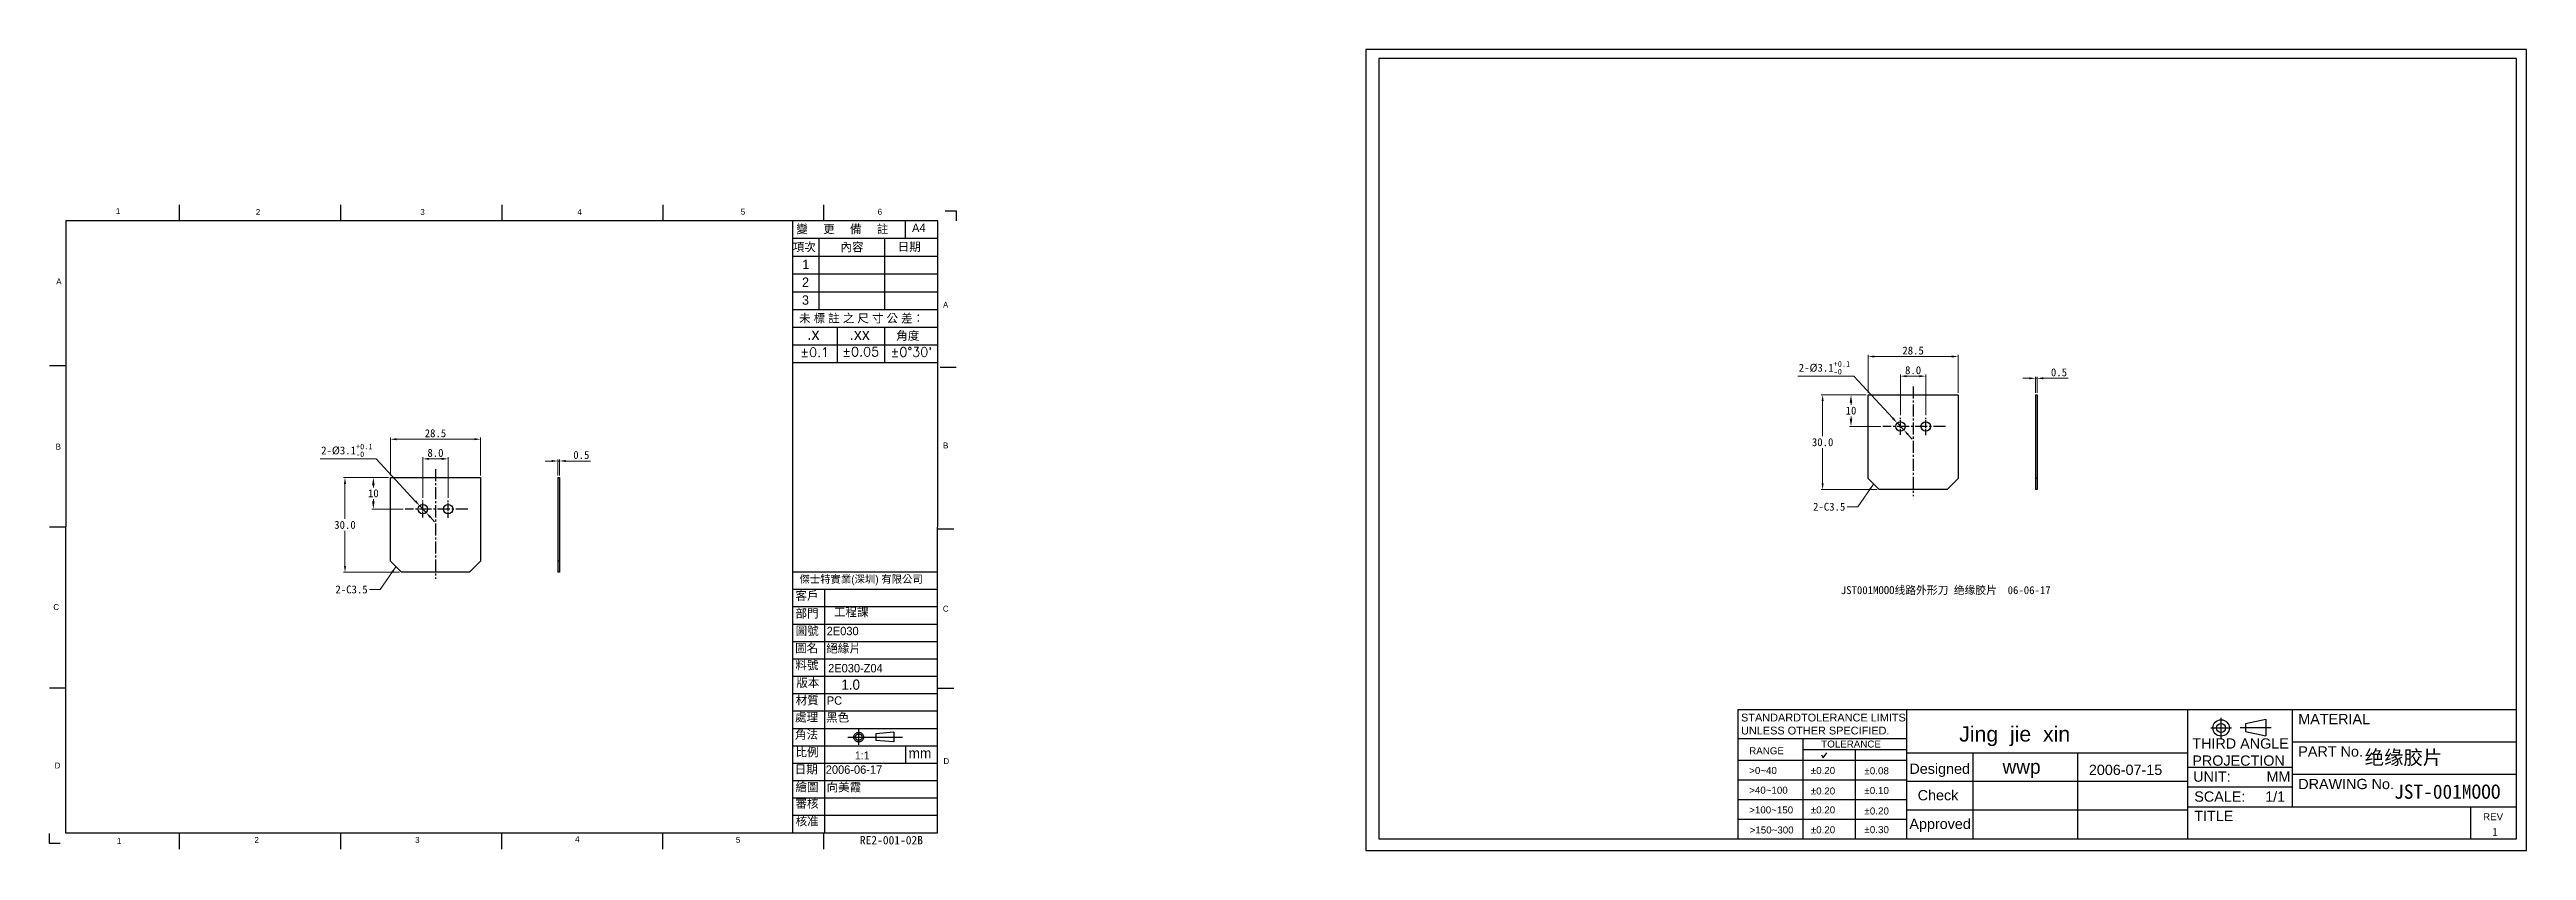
# Model space of a CAD drawing. Header units: millimetres. Extents: x 157 to 941, y 223 to 477.
import ezdxf

# ---------------------------------------------------------------- set-up
doc = ezdxf.new("R2010")
doc.units = ezdxf.units.MM
doc.linetypes.add('CENTER2', pattern=[28.575, 19.05, -3.175, 3.175, -3.175])
doc.linetypes.add('SLDCENTERLINES0', pattern=[34.29, 30.48, -1.27, 1.27, -1.27])
doc.styles.add('a', font='PMingLiU.ttf')
doc.styles.add('samo', font='swiss.ttf', dxfattribs={"height": 1.7})
doc.styles.add('SLDTEXTSTYLE0', font='Century Gothic')
doc.dimstyles.new('ISO-01', dxfattribs={"dimtxt": 2.5, "dimasz": 2, "dimexe": 0.5, "dimexo": 0.625, "dimtad": 1, "dimtih": 1, "dimtoh": 1, "dimdec": 1, "dimzin": 1, "dimdsep": 46, "dimtxsty": 'Standard', "dimcen": 2.5, "dimclrd": 3, "dimclre": 3, "dimclrt": 1, "dimadec": 0, "dimazin": 0, "dimtfac": 1, "dimtdec": 1, "dimtmove": 0, "dimatfit": 3, "dimfxl": 0, "dimlwd": 13, "dimlwe": 13, "dimarcsym": 0})
doc.dimstyles.new('ISO-25', dxfattribs={"dimtxt": 2.5, "dimasz": 2.5, "dimexe": 0.5, "dimexo": 0.625, "dimtad": 1, "dimtih": 1, "dimtoh": 1, "dimdsep": 46, "dimtxsty": 'Standard', "dimcen": 2.5, "dimclrd": 3, "dimclre": 3, "dimclrt": 1, "dimadec": 0, "dimazin": 0, "dimtfac": 1, "dimtmove": 0, "dimatfit": 3, "dimfxl": 0, "dimlwd": 13, "dimlwe": 13, "dimarcsym": 0})

# ---------------------------------------------------------------- blocks, each defined once
blk = doc.blocks.new('*D1')
at = {"color": 3, "lineweight": 13}
for p, q in [((264.71, 341.73), (264.71, 353.72)), ((266.71, 353.22), (291.21, 353.22)), ((293.21, 341.73), (293.21, 353.72))]:
    blk.add_line(p, q, dxfattribs=at)
at = {"color": 3}
for points in [[(266.71, 353.56), (266.71, 352.89), (264.71, 353.22)], [(291.21, 353.56), (291.21, 352.89), (293.21, 353.22)]]:
    blk.add_solid(points, dxfattribs=at)
at = {"layer": 'Defpoints', "color": 0}
for p in [(293.21, 353.22), (264.71, 341.1), (293.21, 341.1)]:
    blk.add_point(p, dxfattribs=at)
at = {"color": 1, "insert": (278.96, 355.1), "char_height": 2.5, "attachment_point": 5}
blk.add_mtext('28.5', dxfattribs=at)
blk = doc.blocks.new('*D2')
at = {"color": 3, "lineweight": 13}
for p, q in [((264.09, 341.1), (249.83, 341.1)), ((250.33, 339.1), (250.33, 327.98)), ((250.33, 313.1), (250.33, 324.23)), ((267.59, 311.1), (249.83, 311.1))]:
    blk.add_line(p, q, dxfattribs=at)
at = {"color": 3}
for points in [[(250, 339.1), (250.67, 339.1), (250.33, 341.1)], [(250, 313.1), (250.67, 313.1), (250.33, 311.1)]]:
    blk.add_solid(points, dxfattribs=at)
at = {"layer": 'Defpoints', "color": 0}
for p in [(264.71, 341.1), (250.33, 311.1), (268.21, 311.1)]:
    blk.add_point(p, dxfattribs=at)
at = {"color": 1, "insert": (250.33, 326.1), "char_height": 2.5, "attachment_point": 5}
blk.add_mtext('30.0', dxfattribs=at)
blk = doc.blocks.new('*D3')
at = {"color": 3, "lineweight": 13}
for p, q in [((242.48, 347.01), (260.19, 347.01)), ((260.19, 347.01), (272.58, 333.67)), ((275.98, 330), (273.94, 332.2)), ((277.34, 328.54), (278.7, 327.07))]:
    blk.add_line(p, q, dxfattribs=at)
at = {"color": 3}
for points in [[(272.82, 333.89), (272.33, 333.44), (273.94, 332.2)], [(277.59, 328.77), (277.1, 328.31), (275.98, 330)]]:
    blk.add_solid(points, dxfattribs=at)
at = {"layer": 'Defpoints', "color": 0}
for p in [(273.94, 332.2), (275.98, 330)]:
    blk.add_point(p, dxfattribs=at)
at = {"color": 1, "insert": (250.92, 349.68), "char_height": 2.5, "attachment_point": 5}
blk.add_mtext('\\A1;2-%%c3.1{\\H0.7x;\\S+0.1^ -0;}', dxfattribs=at)
blk = doc.blocks.new('*D4')
at = {"color": 3, "lineweight": 13}
for p, q in [((274.96, 334.64), (274.96, 347.51)), ((276.96, 347.01), (280.96, 347.01)), ((282.96, 334.64), (282.96, 347.51))]:
    blk.add_line(p, q, dxfattribs=at)
at = {"color": 3}
for points in [[(276.96, 347.34), (276.96, 346.67), (274.96, 347.01)], [(280.96, 347.34), (280.96, 346.67), (282.96, 347.01)]]:
    blk.add_solid(points, dxfattribs=at)
at = {"layer": 'Defpoints', "color": 0}
for p in [(282.96, 347.01), (274.96, 334.02), (282.96, 334.02)]:
    blk.add_point(p, dxfattribs=at)
at = {"color": 1, "insert": (278.96, 348.88), "char_height": 2.5, "attachment_point": 5}
blk.add_mtext('8.0', dxfattribs=at)
blk = doc.blocks.new('*D5')
at = {"color": 3, "lineweight": 13}
for p, q in [((315.7, 346.33), (313.7, 346.33)), ((317.7, 341.73), (317.7, 346.83)), ((317.7, 346.33), (318.2, 346.33)), ((318.2, 341.73), (318.2, 346.83)), ((320.2, 346.33), (328.04, 346.33))]:
    blk.add_line(p, q, dxfattribs=at)
at = {"color": 3}
for points in [[(315.7, 346.67), (315.7, 346), (317.7, 346.33)], [(320.2, 346.67), (320.2, 346), (318.2, 346.33)]]:
    blk.add_solid(points, dxfattribs=at)
at = {"layer": 'Defpoints', "color": 0}
for p in [(318.2, 346.33), (317.7, 341.1), (318.2, 341.1)]:
    blk.add_point(p, dxfattribs=at)
at = {"color": 1, "insert": (325.12, 348.21), "char_height": 2.5, "attachment_point": 5}
blk.add_mtext('0.5', dxfattribs=at)
blk = doc.blocks.new('*D6')
at = {"color": 3, "lineweight": 13}
for p, q in [((263.46, 341.1), (258.81, 341.1)), ((259.31, 338.6), (259.31, 337.98)), ((268.78, 331.1), (258.81, 331.1)), ((259.31, 333.6), (259.31, 334.23))]:
    blk.add_line(p, q, dxfattribs=at)
at = {"color": 3}
for points in [[(258.89, 338.6), (259.73, 338.6), (259.31, 341.1)], [(258.89, 333.6), (259.73, 333.6), (259.31, 331.1)]]:
    blk.add_solid(points, dxfattribs=at)
at = {"layer": 'Defpoints', "color": 0}
for p in [(264.09, 341.1), (259.31, 331.1), (269.41, 331.1)]:
    blk.add_point(p, dxfattribs=at)
at = {"color": 1, "insert": (259.31, 336.1), "char_height": 2.5, "attachment_point": 5}
blk.add_mtext('10', dxfattribs=at)
blk = doc.blocks.new('*D9')
at = {"color": 3, "lineweight": 13}
for p, q in [((732.29, 367.9), (732.29, 379.89)), ((734.29, 379.39), (758.79, 379.39)), ((760.79, 367.9), (760.79, 379.89))]:
    blk.add_line(p, q, dxfattribs=at)
at = {"color": 3}
for points in [[(734.29, 379.73), (734.29, 379.06), (732.29, 379.39)], [(758.79, 379.73), (758.79, 379.06), (760.79, 379.39)]]:
    blk.add_solid(points, dxfattribs=at)
at = {"layer": 'Defpoints', "color": 0}
for p in [(760.79, 379.39), (732.29, 367.27), (760.79, 367.27)]:
    blk.add_point(p, dxfattribs=at)
at = {"color": 1, "insert": (746.54, 381.27), "char_height": 2.5, "attachment_point": 5}
blk.add_mtext('28.5', dxfattribs=at)
blk = doc.blocks.new('*D10')
at = {"color": 3, "lineweight": 13}
for p, q in [((731.66, 367.27), (717.41, 367.27)), ((717.91, 365.27), (717.91, 354.15)), ((717.91, 339.27), (717.91, 350.4)), ((735.16, 337.27), (717.41, 337.27))]:
    blk.add_line(p, q, dxfattribs=at)
at = {"color": 3}
for points in [[(717.58, 365.27), (718.24, 365.27), (717.91, 367.27)], [(717.58, 339.27), (718.24, 339.27), (717.91, 337.27)]]:
    blk.add_solid(points, dxfattribs=at)
at = {"layer": 'Defpoints', "color": 0}
for p in [(732.29, 367.27), (717.91, 337.27), (735.79, 337.27)]:
    blk.add_point(p, dxfattribs=at)
at = {"color": 1, "insert": (717.91, 352.27), "char_height": 2.5, "attachment_point": 5}
blk.add_mtext('30.0', dxfattribs=at)
blk = doc.blocks.new('*D11')
at = {"color": 3, "lineweight": 13}
for p, q in [((710.06, 373.18), (727.76, 373.18)), ((727.76, 373.18), (740.16, 359.84)), ((743.56, 356.17), (741.52, 358.37)), ((744.92, 354.71), (746.28, 353.24))]:
    blk.add_line(p, q, dxfattribs=at)
at = {"color": 3}
for points in [[(740.4, 360.06), (739.91, 359.61), (741.52, 358.37)], [(745.16, 354.94), (744.68, 354.48), (743.56, 356.17)]]:
    blk.add_solid(points, dxfattribs=at)
at = {"layer": 'Defpoints', "color": 0}
for p in [(741.52, 358.37), (743.56, 356.17)]:
    blk.add_point(p, dxfattribs=at)
at = {"color": 1, "insert": (718.49, 375.85), "char_height": 2.5, "attachment_point": 5}
blk.add_mtext('\\A1;2-%%c3.1{\\H0.7x;\\S+0.1^ -0;}', dxfattribs=at)
blk = doc.blocks.new('*D12')
at = {"color": 3, "lineweight": 13}
for p, q in [((742.54, 360.81), (742.54, 373.68)), ((744.54, 373.18), (748.54, 373.18)), ((750.54, 360.81), (750.54, 373.68))]:
    blk.add_line(p, q, dxfattribs=at)
at = {"color": 3}
for points in [[(744.54, 373.51), (744.54, 372.84), (742.54, 373.18)], [(748.54, 373.51), (748.54, 372.84), (750.54, 373.18)]]:
    blk.add_solid(points, dxfattribs=at)
at = {"layer": 'Defpoints', "color": 0}
for p in [(750.54, 373.18), (742.54, 360.19), (750.54, 360.19)]:
    blk.add_point(p, dxfattribs=at)
at = {"color": 1, "insert": (746.54, 375.05), "char_height": 2.5, "attachment_point": 5}
blk.add_mtext('8.0', dxfattribs=at)
blk = doc.blocks.new('*D13')
at = {"color": 3, "lineweight": 13}
for p, q in [((783.28, 372.5), (781.28, 372.5)), ((785.28, 367.9), (785.28, 373)), ((785.28, 372.5), (785.78, 372.5)), ((785.78, 367.9), (785.78, 373)), ((787.78, 372.5), (795.61, 372.5))]:
    blk.add_line(p, q, dxfattribs=at)
at = {"color": 3}
for points in [[(783.28, 372.84), (783.28, 372.17), (785.28, 372.5)], [(787.78, 372.84), (787.78, 372.17), (785.78, 372.5)]]:
    blk.add_solid(points, dxfattribs=at)
at = {"layer": 'Defpoints', "color": 0}
for p in [(785.78, 372.5), (785.28, 367.27), (785.78, 367.27)]:
    blk.add_point(p, dxfattribs=at)
at = {"color": 1, "insert": (792.7, 374.38), "char_height": 2.5, "attachment_point": 5}
blk.add_mtext('0.5', dxfattribs=at)
blk = doc.blocks.new('*D14')
at = {"color": 3, "lineweight": 13}
for p, q in [((731.04, 367.27), (726.39, 367.27)), ((726.89, 364.77), (726.89, 364.15)), ((736.36, 357.27), (726.39, 357.27)), ((726.89, 359.77), (726.89, 360.4))]:
    blk.add_line(p, q, dxfattribs=at)
at = {"color": 3}
for points in [[(726.47, 364.77), (727.3, 364.77), (726.89, 367.27)], [(726.47, 359.77), (727.3, 359.77), (726.89, 357.27)]]:
    blk.add_solid(points, dxfattribs=at)
at = {"layer": 'Defpoints', "color": 0}
for p in [(731.66, 367.27), (726.89, 357.27), (736.99, 357.27)]:
    blk.add_point(p, dxfattribs=at)
at = {"color": 1, "insert": (726.89, 362.27), "char_height": 2.5, "attachment_point": 5}
blk.add_mtext('10', dxfattribs=at)

msp = doc.modelspace()

# ---------------------------------------------------------------- linework, layer by layer
at = {"color": 3, "linetype": 'Continuous'}
for p, q in [((197.994, 422.269), (197.994, 427.365)), ((248.956, 427.365), (248.956, 422.269)), ((299.919, 427.429), (299.919, 422.333)), ((350.881, 427.365), (350.881, 422.269)), ((401.844, 422.269), (401.844, 427.365)), ((161.948, 422.333), (161.936, 228.693)), ((437.885, 422.333), (161.948, 422.333)), ((392.007, 228.69), (392.007, 422.333)), ((437.884, 416.727), (392.007, 416.727)), ((400.324, 416.727), (400.324, 394.304)), ((421.067, 416.727), (421.067, 394.304)), ((427.68, 416.727), (427.68, 422.333)), ((437.871, 228.693), (437.885, 422.333)), ((392.007, 411.121), (437.884, 411.121)), ((392.007, 405.516), (437.884, 405.516)), ((392.007, 399.91), (437.883, 399.91)), ((392.007, 394.304), (437.883, 394.304)), ((392.007, 388.698), (437.882, 388.698)), ((406.07, 388.698), (406.07, 377.486)), ((421.067, 388.698), (421.067, 377.486)), ((161.936, 376.402), (156.84, 376.402)), ((392.007, 383.092), (437.882, 383.092)), ((392.007, 377.486), (437.882, 377.486)), ((443.76, 375.949), (438.664, 375.949)), ((156.846, 325.522), (161.942, 325.522)), ((442.974, 324.711), (437.878, 324.711)), ((392.007, 311.252), (437.877, 311.252)), ((392.007, 305.748), (437.877, 305.748)), ((402.198, 228.693), (402.198, 305.748)), ((392.007, 300.244), (437.876, 300.244)), ((392.007, 294.74), (437.876, 294.74)), ((392.007, 289.236), (437.876, 289.236)), ((392.007, 283.732), (437.875, 283.732)), ((161.936, 274.477), (156.84, 274.477)), ((392.007, 278.228), (437.875, 278.228)), ((437.871, 274.477), (442.968, 274.477)), ((392.007, 272.725), (437.875, 272.725)), ((392.007, 267.221), (437.874, 267.221)), ((392.007, 261.717), (437.874, 261.717)), ((392.007, 256.213), (437.873, 256.213)), ((427.679, 256.213), (427.679, 250.709)), ((392.007, 250.709), (437.873, 250.709)), ((392.007, 245.205), (437.873, 245.205)), ((392.007, 239.701), (437.872, 239.701)), ((161.936, 228.693), (437.871, 228.693)), ((197.987, 223.515), (197.987, 228.611)), ((248.95, 228.611), (248.95, 223.515)), ((299.912, 223.515), (299.912, 228.611)), ((350.875, 223.515), (350.875, 228.611)), ((392.007, 234.197), (437.872, 234.197)), ((401.837, 223.515), (401.837, 228.611))]:
    msp.add_line(p, q, dxfattribs=at)
for p, q in [((440.215, 425.492), (443.76, 425.492)), ((443.76, 425.492), (443.76, 422.333)), ((732.288, 367.274), (760.788, 367.274)), ((732.288, 340.774), (732.288, 367.274)), ((760.788, 367.274), (760.788, 340.774)), ((785.28, 367.274), (785.28, 337.274)), ((785.28, 367.274), (785.78, 367.274)), ((785.78, 367.274), (785.78, 337.274)), ((264.711, 341.104), (293.211, 341.104)), ((264.711, 314.604), (264.711, 341.104)), ((293.211, 341.104), (293.211, 314.604)), ((317.703, 341.104), (317.703, 311.104)), ((317.703, 341.104), (318.203, 341.104)), ((318.203, 341.104), (318.203, 311.104)), ((735.788, 337.274), (732.288, 340.774)), ((757.288, 337.274), (735.788, 337.274)), ((757.288, 337.274), (760.788, 340.774)), ((785.78, 340.774), (785.28, 340.774)), ((785.78, 337.274), (785.28, 337.274)), ((268.211, 311.104), (264.711, 314.604)), ((289.711, 311.104), (293.211, 314.604)), ((318.203, 314.604), (317.703, 314.604)), ((289.711, 311.104), (268.211, 311.104)), ((318.203, 311.104), (317.703, 311.104)), ((691.124, 267.654), (937.516, 267.654)), ((691.124, 267.654), (691.124, 226.518)), ((744.422, 267.654), (744.422, 226.706)), ((833.393, 267.654), (833.393, 226.706)), ((866.542, 267.654), (866.542, 236.781)), ((840.758, 261.847), (847.258, 261.847)), ((844.008, 258.598), (844.008, 265.097)), ((850.051, 261.995), (859.8, 261.995)), ((851.676, 263.295), (858.175, 264.595)), ((851.676, 263.295), (851.676, 260.695)), ((851.676, 260.695), (858.175, 259.395)), ((858.175, 264.595), (858.175, 259.395)), ((691.124, 258.534), (744.422, 258.534)), ((691.124, 251.645), (744.422, 251.645)), ((711.695, 258.534), (711.695, 226.706)), ((711.695, 255.061), (744.422, 255.061)), ((717.573, 253.33), (718.044, 252.389)), ((718.044, 252.389), (719.24, 253.982)), ((728.194, 255.061), (728.194, 226.706)), ((744.422, 254.005), (833.393, 254.005)), ((765.42, 254.005), (765.42, 226.706)), ((798.714, 240.275), (798.714, 254.005)), ((937.516, 257.363), (866.542, 257.363)), ((691.124, 245.405), (744.422, 245.405)), ((833.393, 244.905), (744.422, 244.905)), ((833.393, 249.455), (866.542, 249.455)), ((866.542, 243.118), (833.393, 243.118)), ((937.516, 247.072), (866.542, 247.072)), ((691.124, 239.165), (744.422, 239.165)), ((833.393, 235.806), (744.422, 235.806)), ((798.714, 226.706), (798.714, 240.275)), ((937.516, 236.781), (833.393, 236.781)), ((922.877, 236.781), (922.877, 226.706)), ((156.84, 225.296), (156.84, 228.437)), ((691.124, 232.925), (744.422, 232.925)), ((160.205, 225.296), (156.84, 225.296))]:
    msp.add_line(p, q)
at = {"color": 5, "linetype": 'Continuous'}
msp.add_line((437.871, 376.402), (437.882, 376.402), dxfattribs=at)
at = {"color": 1, "linetype": 'CENTER2', "ltscale": 0.2}
for p, q in [((746.538, 369.908), (746.538, 335.225)), ((756.754, 357.274), (736.985, 357.274)), ((278.961, 343.738), (278.961, 309.055)), ((289.177, 331.104), (269.408, 331.104))]:
    msp.add_line(p, q, dxfattribs=at)
at = {"color": 1, "linetype": 'CENTER2', "ltscale": 0.1}
for p, q in [((742.538, 354.597), (742.538, 360.189)), ((750.538, 354.549), (750.538, 360.094)), ((274.961, 328.427), (274.961, 334.019)), ((282.961, 328.379), (282.961, 333.924))]:
    msp.add_line(p, q, dxfattribs=at)
at = {"color": 7, "linetype": 'SLDCENTERLINES0'}
for p, q in [((409.463, 258.946), (426.745, 258.946)), ((412.903, 256.486), (412.903, 261.349)), ((424.031, 260.467), (418.341, 259.957)), ((418.341, 259.957), (418.341, 257.919)), ((424.031, 260.467), (424.031, 257.409)), ((424.031, 257.409), (418.341, 257.919))]:
    msp.add_line(p, q, dxfattribs=at)
for points in [[(573.394, 476.557), (573.394, 223.067), (940.629, 223.067), (940.629, 476.557)], [(577.431, 473.696), (577.431, 226.706), (937.516, 226.706), (937.516, 473.696)], [(577.431, 473.696), (577.431, 226.706), (937.516, 226.706), (937.516, 473.696)]]:
    msp.add_lwpolyline(points, close=True)
for centre, radius in [((742.538, 357.274), 1.5), ((750.538, 357.274), 1.5), ((274.961, 331.104), 1.5), ((282.961, 331.104), 1.5), ((844.008, 261.847), 2.6), ((844.008, 261.847), 1.43)]:
    msp.add_circle(centre, radius)
for radius in [1.529, 1.019]:
    msp.add_circle((412.898, 258.946), radius, dxfattribs=at)
for p in [(765.42, 244.905), (765.42, 235.806)]:
    msp.add_point(p)

# ---------------------------------------------------------------- texts
at = {"style": 'samo'}
for s, p in [('UNIT:         MM', (835.167, 244.829)), ('SCALE:     1/1', (835.511, 238.502))]:
    msp.add_text(s, height=3.25, dxfattribs=at).set_placement(p)
at = {"color": 7, "attachment_point": 1}
for s, insert, char_height, style in [('1', (177.819, 426.345), 1.888, 'SLDTEXTSTYLE0'), ('2', (222.108, 426.091), 1.888, 'SLDTEXTSTYLE0'), ('3', (274.165, 426.091), 1.888, 'SLDTEXTSTYLE0'), ('4', (323.864, 426.091), 1.888, 'SLDTEXTSTYLE0'), ('5', (375.585, 426.175), 1.888, 'SLDTEXTSTYLE0'), ('6', (418.882, 426.175), 1.888, 'SLDTEXTSTYLE0'), ('項次', (392.03, 415.386), 2.6698, 'a'), ('變     更     備     註  ', (393.143, 421.082), 2.6698, 'a'), ('   內容', (404.203, 415.37), 2.6698, 'a'), ('日期', (425.239, 415.458), 2.6698, 'a'), ('A4', (429.774, 421.465), 2.6698, 'a'), ('1', (395.024, 410.025), 2.966, 'SLDTEXTSTYLE0'), ('A', (158.963, 404.11), 1.888, 'SLDTEXTSTYLE0'), ('2', (394.961, 404.412), 2.966, 'SLDTEXTSTYLE0'), ('未 標 註 之 尺 寸 公 差：\\P', (394.013, 392.827), 2.6698, 'a'), ('3', (394.942, 398.752), 2.966, 'SLDTEXTSTYLE0'), ('{\\f新細明體|b0|i0|c136|p54;A}', (439.57, 396.712), 1.88774, 'SLDTEXTSTYLE0'), ('.x  ', (396.551, 388.423), 3.7755, 'SLDTEXTSTYLE0'), ('.xx   ', (409.959, 388.381), 3.7755, 'SLDTEXTSTYLE0'), ('角度  ', (424.768, 387.318), 2.6698, 'a'), ('{\\Ftxt.shx|c136;%%p0.1}', (394.385, 382.215), 2.96644, 'SLDTEXTSTYLE0'), ('{\\Ftxt.shx|c136;%%p0.05}', (407.658, 382.409), 2.96644, 'SLDTEXTSTYLE0'), ("{\\Ftxt.shx|c136;%%p0%%d30'}", (422.947, 382.317), 2.96644, 'SLDTEXTSTYLE0'), ('B', (158.779, 351.826), 1.888, 'SLDTEXTSTYLE0'), ('B', (439.57, 352.195), 1.888, 'SLDTEXTSTYLE0'), ('傑士特實業(深圳) 有限公司', (394.151, 310.131), 2.40282, 'a'), ('C', (158.041, 301.048), 1.888, 'SLDTEXTSTYLE0'), ('客戶', (392.888, 305.023), 2.6698, 'a'), ('部門', (392.899, 299.407), 2.6698, 'a'), ('{\\f新細明體|b0|i0|c136|p0;工程課}', (405.056, 299.866), 2.6698, 'a'), ('C', (439.523, 300.544), 1.886, 'SLDTEXTSTYLE0'), ('圖號', (392.937, 293.93), 2.6698, 'a'), ('2E030', (402.767, 293.851), 2.6698, 'a'), ('料號', (392.871, 283.044), 2.6698, 'a'), ('圖名', (392.791, 288.448), 2.6698, 'a'), ('絕緣片', (402.622, 288.369), 2.6698, 'a'), ('版本', (393.147, 277.484), 2.6698, 'a'), ('2E030-Z04', (403.214, 282.097), 2.6698, 'a'), ('{\\f新細明體|b0|i0|c136|p54;1.0}', (407.41, 277.177), 3.23612, 'SLDTEXTSTYLE0'), ('處理', (392.76, 266.578), 2.6698, 'a'), ('材質', (392.956, 271.941), 2.6698, 'a'), ('黑色', (402.591, 266.499), 2.6698, 'a'), ('PC', (402.787, 271.862), 2.6698, 'a'), ('角法', (392.752, 261.076), 2.6698, 'a'), ('D', (158.476, 250.899), 1.886, 'SLDTEXTSTYLE0'), ('比例', (392.889, 255.523), 2.6698, 'a'), ('mm', (428.664, 255.459), 3.2361, 'SLDTEXTSTYLE0'), ('D', (439.709, 252.298), 1.886, 'SLDTEXTSTYLE0'), ('繪圖', (392.902, 244.469), 2.6698, 'a'), ('日期', (392.64, 250.072), 2.6698, 'a'), ('2006-06-17', (402.471, 249.993), 2.6698, 'a'), ('向美霞', (402.733, 244.39), 2.6698, 'a'), ('審核', (392.891, 239.249), 2.6698, 'a'), ('2', (221.687, 227.337), 1.888, 'SLDTEXTSTYLE0'), ('3', (272.528, 227.349), 1.886, 'SLDTEXTSTYLE0'), ('4', (323.143, 227.552), 1.886, 'SLDTEXTSTYLE0'), ('5', (374.026, 227.376), 1.886, 'SLDTEXTSTYLE0'), ('核准', (392.933, 233.64), 2.6698, 'a'), ('{\\f細明體|b0|i0|c136|p49;RE2-001-02B}', (413.255, 227.66), 2.6698, 'a'), ('1', (178.149, 227.004), 1.888, 'SLDTEXTSTYLE0')]:
    msp.add_mtext(s, dxfattribs=dict(at, insert=insert, char_height=char_height, style=style))
at = {"color": 1, "char_height": 2.5, "width": 17.4192, "attachment_point": 6}
for insert in [(725.086, 331.836), (257.509, 305.666)]:
    msp.add_mtext('2-C3.5', dxfattribs=dict(at, insert=insert))
for s, insert, char_height, width, attachment_point in [('{\\fSimSun|b0|i0|c134|p2;JST001MOOO线路外形刀 绝缘胶片  06-06-17}', (723.661, 306.708), 2.5, 84.29685, 1), ('{\\fSwis721 Md BT|b0|i0|c0|p34;STANDARDTOLERANCE LIMITS\\PUNLESS OTHER SPECIFIED.}', (692.096, 263.059), 2.4699, 54.59782, 4), ('{\\fArial|b0|i0|c0|p34;Jing  jie  xin}', (761.131, 262.347), 4.80981, 79.19686, 1), ('1', (929.811, 228.91), 2.6, 54.59782, 4)]:
    msp.add_mtext(s, dxfattribs=dict(insert=insert, char_height=char_height, width=width, attachment_point=attachment_point))
for s, insert, char_height, width, attachment_point, style in [('MATERIAL', (868.428, 264.66), 3.25, 54.59779, 4, 'samo'), ('1:1', (411.692, 254.408), 2.5481, 4.82221, 1, 'a'), ('RANGE', (694.679, 254.602), 2.2099, 54.59782, 4, 'samo'), ('TOLERANCE', (717.479, 256.736), 2.2099, 54.59782, 4, 'samo'), ('{\\fArtisan|b0|i0|c0|p2;wwp}', (774.835, 248.908), 4.5, 81.8967, 4, 'samo'), ('THIRD ANGLE PROJECTION', (834.901, 254.197), 3.25, 54.59779, 4, 'samo'), ('PART No.', (868.428, 254.369), 3.25, 54.59779, 4, 'samo'), ('{\\fSimSun|b0|i0|c134|p2;绝缘胶片}', (889.429, 252.244), 4.5, 81.8967, 4, 'samo'), ('>0~40', (694.679, 248.363), 2.2099, 54.59782, 4, 'samo'), ('>40~100', (694.679, 242.123), 2.2099, 54.59782, 4, 'samo'), ('%%P0.20', (714.178, 248.363), 2.2099, 54.59782, 4, 'samo'), ('%%P0.20', (714.178, 241.876), 2.2099, 54.59782, 4, 'samo'), ('%%P0.08', (731.128, 248.274), 2.2276, 55.03462, 4, 'samo'), ('%%P0.10', (731.128, 242.034), 2.2276, 55.03462, 4, 'samo'), ('Designed', (745.365, 248.449), 3.25, 54.59779, 4, 'samo'), ('{\\fArial|b0|i0|c0|p34;2006-07-}15', (802.157, 248.563), 3.25, 54.5978, 4, 'samo'), ('DRAWING No.', (868.428, 244.077), 3.25, 54.59779, 4, 'samo'), ('{\\fSimSun|b0|i0|c134|p2;JST-001MOOO}', (898.755, 241.644), 4.5, 81.8967, 4, 'samo'), ('>100~150', (694.679, 235.883), 2.2099, 54.59782, 4, 'samo'), ('%%P0.20', (714.178, 235.888), 2.2099, 54.59782, 4, 'samo'), ('%%P0.20', (731.128, 235.549), 2.2276, 55.03462, 4, 'samo'), ('Check', (747.993, 240.534), 3.25, 54.59779, 4, 'samo'), ('TITLE', (835.519, 233.994), 3.25, 54.59779, 4, 'samo'), ('>150~300', (694.822, 229.537), 2.2099, 54.59782, 4, 'samo'), ('%%P0.20', (714.178, 229.601), 2.2099, 54.59782, 4, 'samo'), ('%%P0.30', (731.128, 229.644), 2.2276, 55.03462, 4, 'samo'), ('Approved', (745.365, 230.992), 3.25, 54.59779, 4, 'samo'), ('REV', (926.898, 233.749), 2.2099, 54.59782, 4, 'samo')]:
    msp.add_mtext(s, dxfattribs=dict(insert=insert, char_height=char_height, width=width, attachment_point=attachment_point, style=style))

# ---------------------------------------------------------------- dimensions: what is measured, and where the dimension line sits
for p1, p2, picture, middle in [((743.558, 356.175), (741.517, 358.373), '*D11', (718.493, 373.18)), ((275.981, 330.005), (273.94, 332.203), '*D3', (250.916, 347.01))]:
    dim = msp.add_diameter_dim_2p(p1=p1, p2=p2, text='\\A1;2-%%c3.1{\\H0.7x;\\S+0.1^ -0;}', dimstyle='ISO-01')
    dim.commit()
    dim.dimension.update_dxf_attribs({"geometry": picture, "text_midpoint": middle, "dimtype": 163})
for base, p1, p2, picture, middle in [((760.788, 379.392), (732.288, 367.274), (760.788, 367.274), '*D9', (746.538, 379.392)), ((293.211, 353.222), (264.711, 341.104), (293.211, 341.104), '*D1', (278.961, 353.222))]:
    dim = msp.add_linear_dim(base=base, p1=p1, p2=p2, dimstyle='ISO-01')
    dim.commit()
    dim.dimension.update_dxf_attribs({"geometry": picture, "text_midpoint": middle, "dimtype": 160})
for base, p1, p2, picture, middle in [((750.538, 373.175), (742.538, 360.189), (750.538, 360.189), '*D12', (746.538, 375.05)), ((785.78, 372.503), (785.28, 367.274), (785.78, 367.274), '*D13', (792.696, 374.378)), ((282.961, 347.005), (274.961, 334.019), (282.961, 334.019), '*D4', (278.961, 348.88)), ((318.203, 346.333), (317.703, 341.104), (318.203, 341.104), '*D5', (325.119, 348.208))]:
    dim = msp.add_linear_dim(base=base, p1=p1, p2=p2, dimstyle='ISO-01')
    dim.commit()
    dim.dimension.update_dxf_attribs({"geometry": picture, "text_midpoint": middle})
for base, p1, p2, picture, middle in [((717.91, 337.274), (732.288, 367.274), (735.788, 337.274), '*D10', (717.91, 352.274)), ((250.333, 311.104), (264.711, 341.104), (268.211, 311.104), '*D2', (250.333, 326.104))]:
    dim = msp.add_linear_dim(base=base, p1=p1, p2=p2, angle=90, dimstyle='ISO-01')
    dim.commit()
    dim.dimension.update_dxf_attribs({"geometry": picture, "text_midpoint": middle})
for base, p1, p2, picture, middle in [((726.888, 357.274), (731.663, 367.274), (736.985, 357.274), '*D14', (726.888, 362.274)), ((259.311, 331.104), (264.086, 341.104), (269.408, 331.104), '*D6', (259.311, 336.104))]:
    dim = msp.add_linear_dim(base=base, p1=p1, p2=p2, angle=90, dimstyle='ISO-25')
    dim.commit()
    dim.dimension.update_dxf_attribs({"geometry": picture, "text_midpoint": middle, "dimtype": 160})

# ---------------------------------------------------------------- leaders
at = {"annotation_type": 0, "has_hookline": 1, "hookline_direction": 1, "text_width": 12.5}
for points in [[(734.038, 339.024), (729.023, 331.836), (725.711, 331.836)], [(266.461, 312.854), (261.446, 305.666), (258.134, 305.666)]]:
    msp.add_leader(points, dimstyle='ISO-01', override={"dimgap": 0.625, "dimtad": 0}, dxfattribs=at)

doc.saveas('drawing.dxf')
